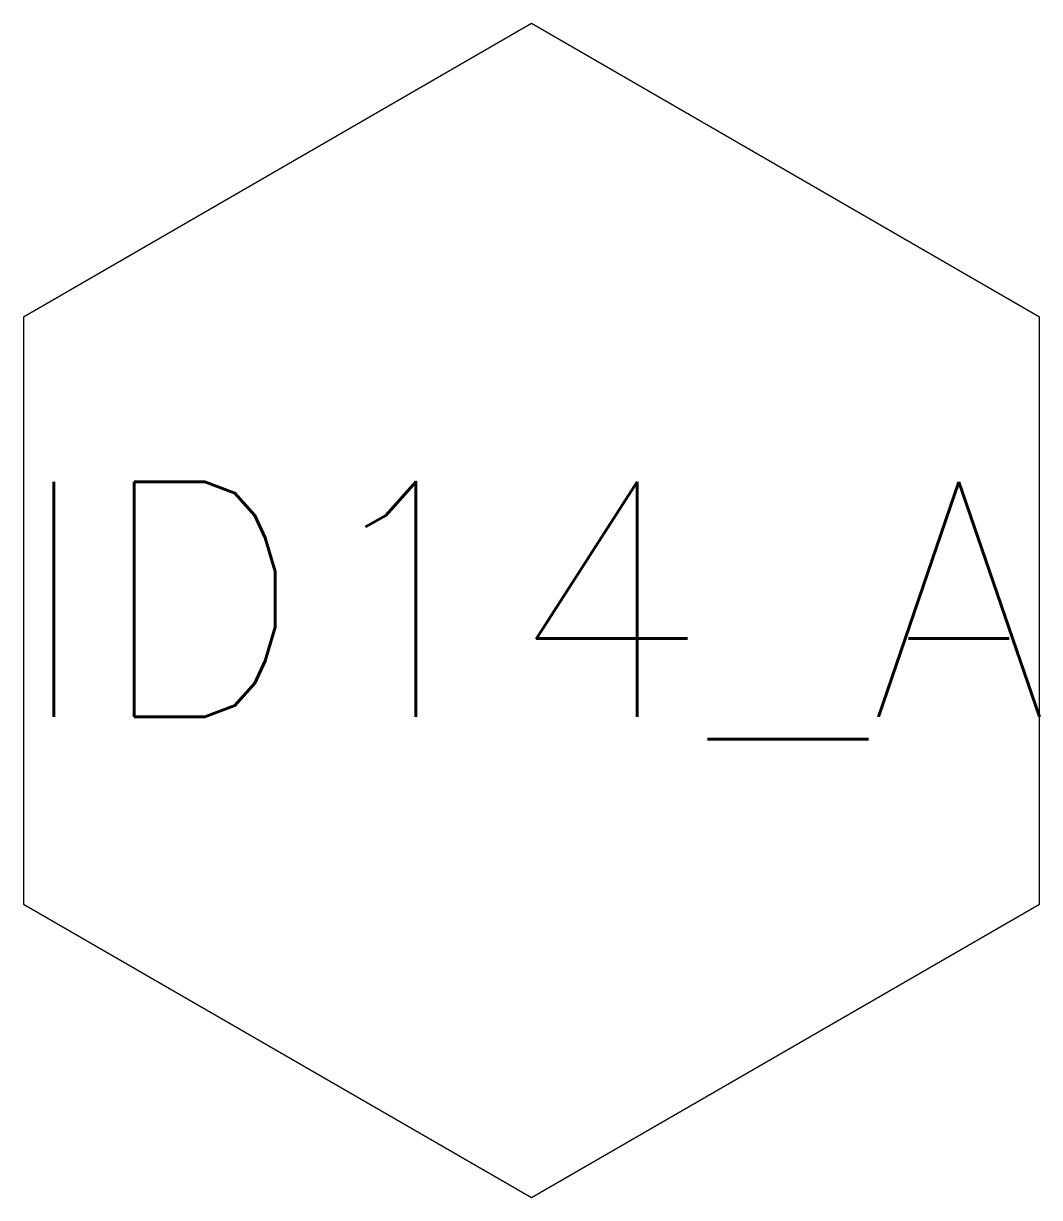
# Model space of a CAD drawing. Header units: millimetres. Extents: x 2.71 to 3.58, y -2.5 to -1.5.
import ezdxf
from ezdxf.enums import TextEntityAlignment as Align

# ---------------------------------------------------------------- set-up
doc = ezdxf.new("R2010")
doc.units = ezdxf.units.MM
doc.header["$LTSCALE"] = 10
doc.styles.add('r80', font='romans.shx')

msp = doc.modelspace()

# ---------------------------------------------------------------- linework, layer by layer
msp.add_lwpolyline([(3.5809, -1.7543), (3.1479, -1.5043), (2.7149, -1.7543), (2.7149, -2.2543), (3.1479, -2.5043), (3.5809, -2.2543)], close=True)

# ---------------------------------------------------------------- texts
at = {"color": 3, "style": 'r80'}
msp.add_attdef('ID14_A', text='', height=0.2, dxfattribs=at).set_placement((3.1479, -2.0043), align=Align.MIDDLE)

doc.saveas('drawing.dxf')
